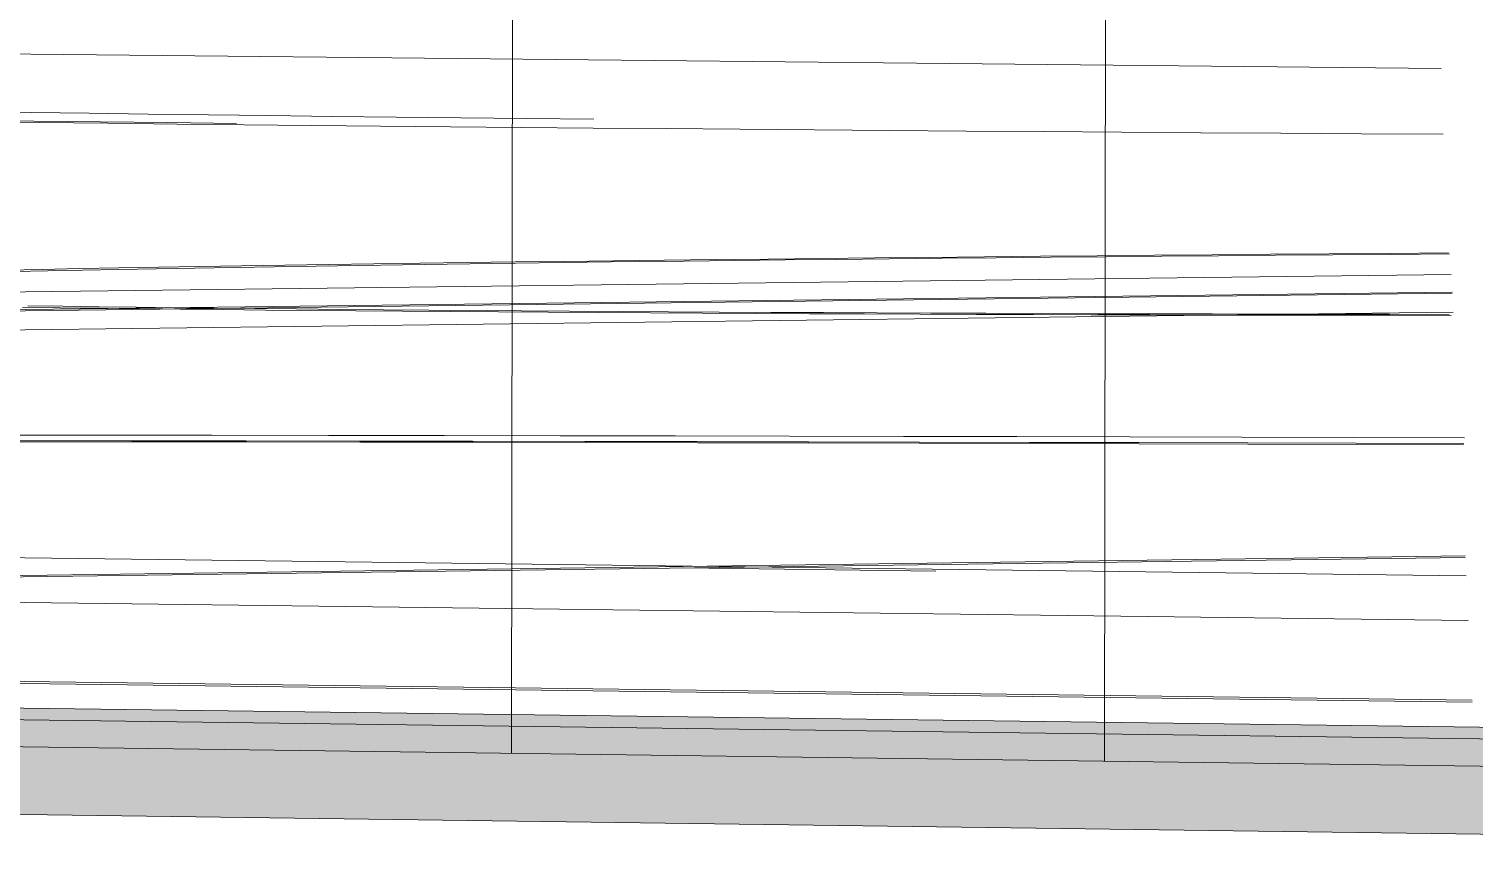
# Model space of a CAD drawing. Header units: inches. Extents: x 31213 to 31218, y -65 to 66.
# Drawn here: x 31215.9239 to 31215.93224, y -64.91483 to -64.91006 of the extents above; entities that cross this region are included whole.
import ezdxf

# ---------------------------------------------------------------- set-up
doc = ezdxf.new("R2010")
doc.units = ezdxf.units.IN
doc.header["$MEASUREMENT"] = 0
doc.linetypes.add('Dash 1_16_', pattern=[0.125, 0.0625, -0.0625])
for name, color, linetype, lineweight in [('A-FLOR-CLRS', 90, 'Dash 1_16_', 9), ('A-FLOR-OTLN', 90, 'Continuous', 9), ('A-GLAZ-CURT', 52, 'Continuous', 9), ('A-GLAZ-CWMG', 51, 'Continuous', 9), ('A-WALL-PATT', 111, 'Continuous', 13)]:
    doc.layers.add(name, color=color, linetype=linetype, lineweight=lineweight)

# ---------------------------------------------------------------- blocks, each defined once
blk = doc.blocks.new('FP_70-Looking South East')
at = {"layer": 'A-WALL-PATT', "lineweight": 9}
for p, q in [((-6208.6293658, -64.9142865), (-6208.6292274, -64.8099199)), ((-6208.6327872, -64.9142413), (-6208.6326477, -64.8101459))]:
    blk.add_line(p, q, dxfattribs=at)

msp = doc.modelspace()

# ---------------------------------------------------------------- hatches: boundary and pattern name
at = {"layer": 'A-GLAZ-CWMG', "lineweight": 5}
for points in [[(31215.9417486, -64.9142833), (31215.9417478, -64.9142153), (31215.8938047, -64.9135894), (31215.8938046, -64.913655), (31215.9417478, -64.9142833)], [(31215.9417478, -64.9148069), (31215.9417478, -64.9142305), (31215.8938686, -64.9136049), (31215.8938683, -64.9138066), (31215.9416222, -64.9144554), (31215.9416359, -64.9148053)], [(31215.9416086, -64.9148348), (31215.9416091, -64.9144386), (31215.893416, -64.9138013), (31215.8934155, -64.9141832), (31215.9269687, -64.9146369)]]:
    msp.add_hatch(color=256, dxfattribs=at).paths.add_polyline_path(points, flags=0)

# ---------------------------------------------------------------- linework, layer by layer
at = {"layer": 'A-FLOR-CLRS', "linetype": 'Continuous'}
for p, q in [((31215.9009336, -64.9128304), (31215.9321915, -64.9132177)), ((31215.9009312, -64.913082), (31215.9322042, -64.9134757))]:
    msp.add_line(p, q, dxfattribs=at)
at = {"layer": 'A-FLOR-OTLN'}
for p, q in [((31215.9320473, -64.9102911), (31215.9124059, -64.9100913)), ((31215.9009427, -64.9118574), (31215.9321059, -64.9114794)), ((31215.9009416, -64.9119681), (31215.9321112, -64.9115873)), ((31215.9009417, -64.9119611), (31215.9321109, -64.9115805)), ((31215.9009406, -64.9120805), (31215.9321166, -64.9116968)), ((31215.9321859, -64.9131032), (31215.9009271, -64.9135245)), ((31215.9321863, -64.9131115), (31215.9010121, -64.9135319)), ((31215.9276776, -64.9131723), (31215.9291342, -64.9131904)), ((31215.9322275, -64.9139472), (31215.9009269, -64.9135421)), ((31215.9322269, -64.9139357), (31215.900927, -64.9135308))]:
    msp.add_line(p, q, dxfattribs=at)
for points in [[(31215.9250997, -64.9106069, 0), (31215.9247041, -64.9106027, 0), (31215.9243149, -64.9105984, 0), (31215.923932, -64.9105941, 0), (31215.9235555, -64.9105897, 0)], [(31215.9271611, -64.9105835, 0), (31215.9267748, -64.9105794, 0), (31215.9263949, -64.9105753, 0), (31215.9260212, -64.9105711, 0), (31215.925654, -64.9105668, 0), (31215.9252932, -64.9105624, 0), (31215.9249389, -64.910558, 0), (31215.9245911, -64.9105535, 0), (31215.92425, -64.910549, 0), (31215.9239154, -64.9105444, 0), (31215.9235876, -64.9105398, 0)], [(31215.9247554, -64.9106108, 0), (31215.9243579, -64.9106066, 0), (31215.9239667, -64.9106023, 0), (31215.9235819, -64.9105979, 0)], [(31215.9247554, -64.9106108, 0), (31215.9251418, -64.9106148, 0), (31215.9255339, -64.9106187, 0), (31215.9259316, -64.9106226, 0), (31215.9263349, -64.9106264, 0), (31215.9267437, -64.9106301, 0), (31215.9271579, -64.9106338, 0), (31215.9275776, -64.9106374, 0), (31215.9280026, -64.910641, 0), (31215.928433, -64.9106444, 0), (31215.9288686, -64.9106479, 0), (31215.9293094, -64.9106512, 0), (31215.9297553, -64.9106545, 0), (31215.9302062, -64.9106577, 0), (31215.9306622, -64.9106609, 0), (31215.9311231, -64.910664, 0), (31215.9315889, -64.910667, 0), (31215.9320596, -64.9106699, 0)], [(31215.9320911, -64.9113549, 0), (31215.9317457, -64.9113574, 0), (31215.9314031, -64.9113599, 0), (31215.9310635, -64.9113626, 0), (31215.930727, -64.9113653, 0), (31215.9303937, -64.9113681, 0), (31215.9300639, -64.911371, 0), (31215.9297377, -64.9113739, 0), (31215.9294152, -64.9113769, 0), (31215.9290967, -64.91138, 0), (31215.9287822, -64.9113831, 0), (31215.9284719, -64.9113863, 0), (31215.9281659, -64.9113896, 0), (31215.9278645, -64.9113929, 0), (31215.9275678, -64.9113963, 0), (31215.9272758, -64.9113998, 0), (31215.9269888, -64.9114033, 0), (31215.9267069, -64.9114068, 0), (31215.9264302, -64.9114104, 0), (31215.9261589, -64.9114141, 0), (31215.925893, -64.9114178, 0), (31215.9256328, -64.9114216, 0), (31215.9253784, -64.9114254, 0), (31215.9251298, -64.9114293, 0), (31215.9248873, -64.9114332, 0), (31215.9246509, -64.9114372, 0), (31215.9244208, -64.9114412, 0), (31215.924197, -64.9114452, 0), (31215.9239797, -64.9114493, 0), (31215.923769, -64.9114534, 0)], [(31215.932097, -64.9113604, 0), (31215.931759, -64.9113628, 0), (31215.931424, -64.9113654, 0), (31215.9310919, -64.911368, 0), (31215.930763, -64.9113707, 0), (31215.9304374, -64.9113735, 0), (31215.9301153, -64.9113763, 0), (31215.9297969, -64.9113793, 0), (31215.9294822, -64.9113822, 0), (31215.9291715, -64.9113853, 0), (31215.928865, -64.9113884, 0), (31215.9285627, -64.9113916, 0), (31215.9282648, -64.9113948, 0), (31215.9279714, -64.9113982, 0), (31215.9276828, -64.9114015, 0), (31215.927399, -64.9114049, 0), (31215.9271202, -64.9114084, 0), (31215.9268466, -64.911412, 0), (31215.9265782, -64.9114155, 0), (31215.9263152, -64.9114192, 0), (31215.9260578, -64.9114229, 0), (31215.925806, -64.9114266, 0), (31215.92556, -64.9114304, 0), (31215.92532, -64.9114342, 0), (31215.925086, -64.9114381, 0), (31215.9248581, -64.911442, 0), (31215.9246366, -64.9114459, 0), (31215.9244214, -64.9114499, 0), (31215.9242128, -64.9114539, 0), (31215.9240107, -64.911458, 0), (31215.9238154, -64.9114621, 0)], [(31215.9238665, -64.9116686, 0), (31215.9240835, -64.9116714, 0), (31215.9243075, -64.9116742, 0), (31215.9245382, -64.9116768, 0), (31215.9247755, -64.9116794, 0), (31215.9250193, -64.9116819, 0), (31215.9252694, -64.9116844, 0), (31215.9255259, -64.9116867, 0), (31215.9257885, -64.911689, 0), (31215.9260571, -64.9116911, 0), (31215.9263316, -64.9116932, 0), (31215.9266118, -64.9116952, 0), (31215.9268976, -64.9116971, 0), (31215.9271888, -64.9116989, 0), (31215.9274854, -64.9117007, 0), (31215.9277871, -64.9117023, 0), (31215.9280938, -64.9117039, 0), (31215.9284053, -64.9117053, 0), (31215.9287216, -64.9117067, 0), (31215.9290424, -64.9117079, 0), (31215.9293675, -64.9117091, 0), (31215.9296969, -64.9117102, 0), (31215.9300303, -64.9117112, 0), (31215.9303676, -64.911712, 0), (31215.9307085, -64.9117128, 0), (31215.931053, -64.9117135, 0), (31215.9314009, -64.9117141, 0), (31215.9317519, -64.9117146, 0), (31215.9321059, -64.9117149, 0)], [(31215.9238973, -64.9116592, 0), (31215.9240983, -64.9116621, 0), (31215.9243062, -64.911665, 0), (31215.924521, -64.9116677, 0), (31215.9247426, -64.9116704, 0), (31215.9249708, -64.911673, 0), (31215.9252055, -64.9116755, 0), (31215.9254466, -64.9116779, 0), (31215.9256941, -64.9116803, 0), (31215.9259477, -64.9116826, 0), (31215.9262073, -64.9116848, 0), (31215.9264728, -64.9116869, 0), (31215.9267441, -64.9116889, 0), (31215.927021, -64.9116908, 0), (31215.9273035, -64.9116927, 0), (31215.9275912, -64.9116944, 0), (31215.9278842, -64.9116961, 0), (31215.9281822, -64.9116976, 0), (31215.9284851, -64.9116991, 0), (31215.9287928, -64.9117005, 0), (31215.929105, -64.9117018, 0), (31215.9294217, -64.911703, 0), (31215.9297426, -64.9117041, 0), (31215.9300676, -64.9117051, 0), (31215.9303965, -64.911706, 0), (31215.9307292, -64.9117069, 0), (31215.9310655, -64.9117076, 0), (31215.9314051, -64.9117082, 0), (31215.931748, -64.9117087, 0), (31215.932094, -64.9117091, 0)], [(31215.932182, -64.912421, 0), (31215.9315422, -64.9124192, 0), (31215.9308988, -64.9124175, 0), (31215.9302518, -64.9124159, 0), (31215.9296014, -64.9124144, 0), (31215.9289476, -64.912413, 0), (31215.9282905, -64.9124117, 0), (31215.9276302, -64.9124105, 0), (31215.9269667, -64.9124094, 0), (31215.9263001, -64.9124084, 0), (31215.9256305, -64.9124076, 0), (31215.924958, -64.9124068, 0), (31215.9242827, -64.9124062, 0), (31215.9236046, -64.9124056, 0)], [(31215.9321797, -64.9124548, 0), (31215.9315587, -64.9124528, 0), (31215.9309339, -64.912451, 0), (31215.9303054, -64.9124492, 0), (31215.9296733, -64.9124476, 0), (31215.9290376, -64.912446, 0), (31215.9283984, -64.9124446, 0), (31215.9277559, -64.9124432, 0), (31215.9271101, -64.912442, 0), (31215.926461, -64.9124409, 0), (31215.9258088, -64.9124398, 0), (31215.9251536, -64.9124389, 0), (31215.9244953, -64.9124381, 0), (31215.9238342, -64.9124374, 0)], [(31215.9321776, -64.9124616, 0), (31215.9315576, -64.9124596, 0), (31215.9309338, -64.9124577, 0), (31215.9303063, -64.9124559, 0), (31215.929675, -64.9124542, 0), (31215.9290402, -64.9124527, 0), (31215.9284018, -64.9124512, 0), (31215.92776, -64.9124498, 0), (31215.9271148, -64.9124485, 0), (31215.9264663, -64.9124474, 0), (31215.9258146, -64.9124463, 0), (31215.9251598, -64.9124454, 0), (31215.9245019, -64.9124445, 0), (31215.9238412, -64.9124438, 0)]]:
    msp.add_polyline3d(points, dxfattribs=at)
at = {"layer": 'A-GLAZ-CWMG'}
for p, q in [((31215.9417486, -64.9142153), (31215.8938047, -64.9135894)), ((31215.9417486, -64.9142833), (31215.8938046, -64.913655)), ((31215.9416091, -64.9144386), (31215.893416, -64.9138013)), ((31215.9416086, -64.9148348), (31215.8934155, -64.9141832))]:
    msp.add_line(p, q, dxfattribs=at)

# ---------------------------------------------------------------- block references
at = {"layer": 'A-GLAZ-CURT'}
msp.add_blockref('FP_70-Looking South East', (37424.5594725, 0), dxfattribs=at)

doc.saveas('drawing.dxf')
